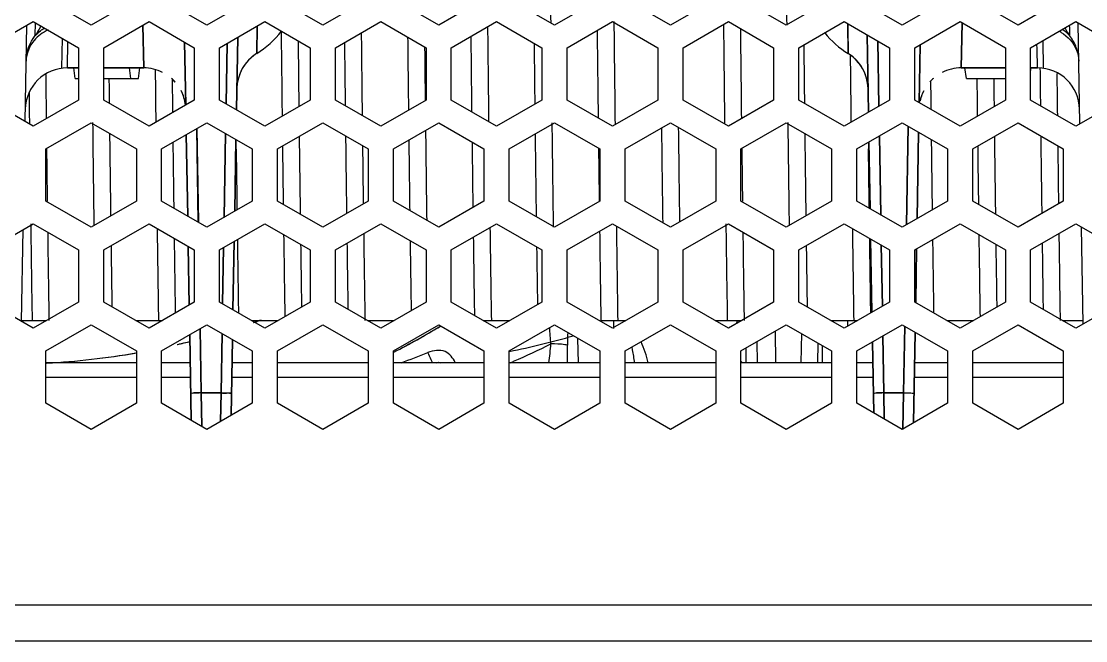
# Model space of a CAD drawing. Header units: millimetres. Extents: x 10297564 to 11610295, y -9287743 to -8409454.
# Drawn here: x 10491568 to 10492582, y -9079488 to -9078897 of the extents above; entities that cross this region are included whole.
import ezdxf

# ---------------------------------------------------------------- set-up
doc = ezdxf.new("R2010")
doc.units = ezdxf.units.MM
doc.header["$LTSCALE"] = 100
doc.layers.add('-0', color=7, linetype='Continuous')

# ---------------------------------------------------------------- blocks, each defined once
blk = doc.blocks.new('인버터 외형도')
at = {"layer": '-0', "linetype": 'Continuous'}
for p, q in [((91870.17, 51967.46), (91837.81, 51986.14)), ((91902.52, 51986.14), (91870.17, 51967.46)), ((91952.94, 51967.46), (91920.58, 51986.14)), ((91985.29, 51986.14), (91952.94, 51967.46)), ((92035.71, 51967.46), (92003.35, 51986.14)), ((92068.06, 51986.14), (92035.71, 51967.46)), ((92118.48, 51967.46), (92086.12, 51986.14)), ((92150.83, 51986.14), (92118.48, 51967.46)), ((92201.25, 51967.46), (92168.89, 51986.14)), ((92233.6, 51986.14), (92201.25, 51967.46)), ((92284.02, 51967.46), (92251.66, 51986.14)), ((92316.37, 51986.14), (92284.02, 51967.46)), ((92366.79, 51967.46), (92334.43, 51986.14)), ((92399.14, 51986.14), (92366.79, 51967.46)), ((92449.56, 51967.46), (92417.2, 51986.14)), ((92481.91, 51986.14), (92449.56, 51967.46)), ((92532.32, 51967.46), (92499.97, 51986.14)), ((92564.68, 51986.14), (92532.32, 51967.46)), ((91796.43, 51951.27), (91828.78, 51969.95)), ((91823.02, 51898.56), (91824.22, 51967.31)), ((91828.78, 51969.95), (91861.14, 51951.27)), ((91830.31, 51959.92), (91830.47, 51968.98)), ((91879.2, 51951.27), (91911.55, 51969.95)), ((91907.76, 51936.84), (91907.15, 51967.41)), ((91907.16, 51967.41), (91907.76, 51936.84)), ((91911.55, 51969.95), (91943.91, 51951.27)), ((91961.97, 51951.27), (91994.32, 51969.95)), ((91988.46, 51947.11), (91988.8, 51966.76)), ((91988.8, 51966.76), (91988.46, 51947.11)), ((91994.32, 51969.95), (92026.68, 51951.27)), ((92044.74, 51951.27), (92077.09, 51969.95)), ((92077.09, 51969.95), (92109.45, 51951.27)), ((92127.51, 51951.27), (92159.86, 51969.95)), ((92159.86, 51969.95), (92192.22, 51951.27)), ((92210.28, 51951.27), (92242.63, 51969.95)), ((92242.63, 51969.95), (92274.99, 51951.27)), ((92293.05, 51951.27), (92325.4, 51969.95)), ((92325.4, 51969.95), (92357.76, 51951.27)), ((92375.82, 51951.27), (92408.17, 51969.95)), ((92408.17, 51969.95), (92440.53, 51951.27)), ((92411.03, 51947.11), (92410.65, 51968.52)), ((92410.65, 51968.52), (92410.72, 51964.76)), ((92410.72, 51964.76), (92411.03, 51947.11)), ((92458.58, 51951.27), (92490.94, 51969.95)), ((92490.94, 51969.95), (92523.3, 51951.27)), ((92491.72, 51936.84), (92492.36, 51969.13)), ((92492.37, 51969.13), (92491.72, 51936.84)), ((92541.35, 51951.27), (92573.71, 51969.95)), ((92573.71, 51969.95), (92606.06, 51951.27)), ((92576.49, 51896.84), (92575.23, 51969.07)), ((91849.55, 51957.96), (91849.13, 51936.93)), ((91974.94, 51958.76), (91974.03, 51906.94)), ((91974.03, 51906.94), (91974.94, 51958.76)), ((92424.52, 51960.51), (92425.48, 51905.22)), ((92425.48, 51905.22), (92424.52, 51960.51)), ((91853.27, 51936.84), (91853.64, 51955.6)), ((91861.14, 51951.27), (91861.14, 51913.91)), ((91879.2, 51913.91), (91879.2, 51951.27)), ((91937.02, 51955.25), (91937.8, 51910.38)), ((91937.8, 51910.38), (91937.02, 51955.25)), ((91943.91, 51951.27), (91943.91, 51913.91)), ((91961.97, 51913.91), (91961.97, 51951.27)), ((91966.59, 51911.24), (91967.34, 51954.37)), ((91967.34, 51954.37), (91966.59, 51911.24)), ((92026.68, 51951.27), (92026.68, 51913.91)), ((92044.74, 51913.91), (92044.74, 51951.27)), ((92109.45, 51951.27), (92109.45, 51913.91)), ((92127.51, 51913.91), (92127.51, 51951.27)), ((92192.22, 51951.27), (92192.22, 51913.91)), ((92210.28, 51913.91), (92210.28, 51951.27)), ((92274.99, 51951.27), (92274.99, 51913.91)), ((92293.05, 51913.91), (92293.05, 51951.27)), ((92357.76, 51951.27), (92357.76, 51913.91)), ((92375.82, 51913.91), (92375.82, 51951.27)), ((92432.92, 51909.52), (92432.11, 51956.13)), ((92432.11, 51956.13), (92432.93, 51909.52)), ((92440.53, 51951.27), (92440.53, 51913.91)), ((92458.58, 51913.91), (92458.58, 51951.27)), ((92462.43, 51953.49), (92461.71, 51912.1)), ((92461.71, 51912.1), (92462.43, 51953.49)), ((92523.3, 51951.27), (92523.3, 51913.91)), ((92541.35, 51913.91), (92541.35, 51951.27)), ((92545.95, 51950.5), (92545.88, 51953.88)), ((92546.22, 51936.84), (92545.95, 51950.5)), ((92549.97, 51956.24), (92550.36, 51936.93)), ((91861.14, 51936.84), (91853.27, 51936.84)), ((91853.27, 51936.84), (91861.14, 51936.84)), ((91858.83, 51929.32), (91857.78, 51936.84)), ((91907.76, 51936.84), (91879.2, 51936.84)), ((91879.2, 51936.84), (91907.76, 51936.84)), ((91898.65, 51929.32), (91897.6, 51936.84)), ((91903.98, 51929.32), (91905.04, 51936.84)), ((92523.3, 51936.84), (92491.72, 51936.84)), ((92491.72, 51936.84), (92523.3, 51936.84)), ((92495.5, 51929.32), (92494.44, 51936.84)), ((92541.35, 51934.33), (92541.71, 51936.84)), ((92546.22, 51936.84), (92541.35, 51936.84)), ((92541.35, 51936.84), (92546.22, 51936.84)), ((91858.83, 51929.32), (91861.14, 51929.32)), ((91879.2, 51929.32), (91903.98, 51929.32)), ((92495.5, 51929.32), (92523.3, 51929.32)), ((91828.78, 51895.23), (91796.43, 51913.91)), ((91861.14, 51913.91), (91828.78, 51895.23)), ((91911.55, 51895.23), (91879.2, 51913.91)), ((91943.91, 51913.91), (91911.55, 51895.23)), ((91994.32, 51895.23), (91961.97, 51913.91)), ((92026.68, 51913.91), (91994.32, 51895.23)), ((92077.09, 51895.23), (92044.74, 51913.91)), ((92109.45, 51913.91), (92077.09, 51895.23)), ((92159.86, 51895.23), (92127.51, 51913.91)), ((92192.22, 51913.91), (92159.86, 51895.23)), ((92242.63, 51895.23), (92210.28, 51913.91)), ((92274.99, 51913.91), (92242.63, 51895.23)), ((92325.4, 51895.23), (92293.05, 51913.91)), ((92357.76, 51913.91), (92325.4, 51895.23)), ((92408.17, 51895.23), (92375.82, 51913.91)), ((92440.53, 51913.91), (92408.17, 51895.23)), ((92490.94, 51895.23), (92458.58, 51913.91)), ((92523.3, 51913.91), (92490.94, 51895.23)), ((92573.71, 51895.23), (92541.35, 51913.91)), ((92606.06, 51913.91), (92573.71, 51895.23)), ((91837.81, 51879.03), (91870.17, 51897.71)), ((91870.17, 51897.71), (91902.52, 51879.03)), ((91920.58, 51879.03), (91952.94, 51897.71)), ((91952.94, 51897.71), (91985.29, 51879.03)), ((92003.35, 51879.03), (92035.71, 51897.71)), ((92035.71, 51897.71), (92068.06, 51879.03)), ((92086.12, 51879.03), (92118.48, 51897.71)), ((92118.48, 51897.71), (92150.83, 51879.03)), ((92168.89, 51879.03), (92201.25, 51897.71)), ((92201.25, 51897.71), (92233.6, 51879.03)), ((92251.66, 51879.03), (92284.02, 51897.71)), ((92284.02, 51897.71), (92316.37, 51879.03)), ((92334.43, 51879.03), (92366.79, 51897.71)), ((92366.79, 51897.71), (92399.14, 51879.03)), ((92417.2, 51879.03), (92449.56, 51897.71)), ((92449.56, 51897.71), (92481.91, 51879.03)), ((92499.97, 51879.03), (92532.32, 51897.71)), ((92532.32, 51897.71), (92564.68, 51879.03)), ((91938.17, 51889.19), (91939.19, 51830.93)), ((91939.19, 51830.93), (91938.17, 51889.19)), ((91946.78, 51826.55), (91945.62, 51893.49)), ((91945.62, 51893.49), (91946.79, 51826.54)), ((91965.17, 51830.06), (91966.22, 51890.05)), ((91966.22, 51890.05), (91965.18, 51830.06)), ((92434.28, 51831.81), (92433.29, 51888.33)), ((92433.3, 51888.33), (92434.28, 51831.81)), ((92452.67, 51824.79), (92453.9, 51895.21)), ((92453.9, 51895.21), (92452.67, 51824.79)), ((92461.34, 51890.91), (92460.26, 51829.18)), ((92460.26, 51829.18), (92461.34, 51890.91)), ((91973.66, 51885.75), (91972.77, 51834.44)), ((91972.77, 51834.44), (91973.66, 51885.75)), ((92425.85, 51884.03), (92426.69, 51836.2)), ((92426.69, 51836.2), (92425.85, 51884.03)), ((91837.81, 51841.67), (91837.81, 51879.03)), ((91902.52, 51879.03), (91902.52, 51841.67)), ((91920.58, 51841.67), (91920.58, 51879.03)), ((91985.29, 51879.03), (91985.29, 51841.67)), ((92003.35, 51841.67), (92003.35, 51879.03)), ((92068.06, 51879.03), (92068.06, 51841.67)), ((92086.12, 51841.67), (92086.12, 51879.03)), ((92150.83, 51879.03), (92150.83, 51841.67)), ((92168.89, 51841.67), (92168.89, 51879.03)), ((92233.6, 51879.03), (92233.6, 51841.67)), ((92251.66, 51841.67), (92251.66, 51879.03)), ((92316.37, 51879.03), (92316.37, 51841.67)), ((92334.43, 51841.67), (92334.43, 51879.03)), ((92399.14, 51879.03), (92399.14, 51841.67)), ((92417.2, 51841.67), (92417.2, 51879.03)), ((92481.91, 51879.03), (92481.91, 51841.67)), ((92499.97, 51841.67), (92499.97, 51879.03)), ((92564.68, 51879.03), (92564.68, 51841.67)), ((91870.17, 51822.99), (91837.81, 51841.67)), ((91902.52, 51841.67), (91870.17, 51822.99)), ((91952.94, 51822.99), (91920.58, 51841.67)), ((91985.29, 51841.67), (91952.94, 51822.99)), ((92035.71, 51822.99), (92003.35, 51841.67)), ((92068.06, 51841.67), (92035.71, 51822.99)), ((92118.48, 51822.99), (92086.12, 51841.67)), ((92150.83, 51841.67), (92118.48, 51822.99)), ((92201.25, 51822.99), (92168.89, 51841.67)), ((92233.6, 51841.67), (92201.25, 51822.99)), ((92284.02, 51822.99), (92251.66, 51841.67)), ((92316.37, 51841.67), (92284.02, 51822.99)), ((92366.79, 51822.99), (92334.43, 51841.67)), ((92399.14, 51841.67), (92366.79, 51822.99)), ((92449.56, 51822.99), (92417.2, 51841.67)), ((92481.91, 51841.67), (92449.56, 51822.99)), ((92532.32, 51822.99), (92499.97, 51841.67)), ((92564.68, 51841.67), (92532.32, 51822.99)), ((91796.43, 51806.8), (91828.78, 51825.48)), ((91820.52, 51755.53), (91821.67, 51821.37)), ((91828.78, 51825.48), (91861.14, 51806.8)), ((91879.2, 51806.8), (91911.55, 51825.48)), ((91911.55, 51825.48), (91943.91, 51806.8)), ((91961.97, 51806.8), (91994.32, 51825.48)), ((91994.32, 51825.48), (92026.68, 51806.8)), ((92044.74, 51806.8), (92077.09, 51825.48)), ((92077.09, 51825.48), (92109.45, 51806.8)), ((92127.51, 51806.8), (92159.86, 51825.48)), ((92159.86, 51825.48), (92192.22, 51806.8)), ((92210.28, 51806.8), (92242.63, 51825.48)), ((92242.63, 51825.48), (92274.99, 51806.8)), ((92293.05, 51806.8), (92325.4, 51825.48)), ((92325.4, 51825.48), (92357.76, 51806.8)), ((92375.82, 51806.8), (92408.17, 51825.48)), ((92408.17, 51825.48), (92440.53, 51806.8)), ((92458.58, 51806.8), (92490.94, 51825.48)), ((92490.94, 51825.48), (92523.3, 51806.8)), ((92541.35, 51806.8), (92573.71, 51825.48)), ((92573.71, 51825.48), (92606.06, 51806.8)), ((92578.99, 51753.81), (92577.78, 51823.13)), ((91972.39, 51812.82), (91971.54, 51763.91)), ((91971.54, 51763.91), (91972.39, 51812.82)), ((92427.06, 51814.57), (92427.98, 51762.19)), ((92427.98, 51762.19), (92427.06, 51814.57)), ((91861.14, 51806.8), (91861.14, 51769.44)), ((91879.2, 51769.44), (91879.2, 51806.8)), ((91939.57, 51809.31), (91940.3, 51767.36)), ((91940.3, 51767.36), (91939.57, 51809.31)), ((91943.91, 51806.8), (91943.91, 51769.44)), ((91961.97, 51769.44), (91961.97, 51806.8)), ((91964.09, 51768.21), (91964.79, 51808.43)), ((91964.8, 51808.43), (91964.1, 51768.21)), ((92026.68, 51806.8), (92026.68, 51769.44)), ((92044.74, 51769.44), (92044.74, 51806.8)), ((92109.45, 51806.8), (92109.45, 51769.44)), ((92127.51, 51769.44), (92127.51, 51806.8)), ((92192.22, 51806.8), (92192.22, 51769.44)), ((92210.28, 51769.44), (92210.28, 51806.8)), ((92274.99, 51806.8), (92274.99, 51769.44)), ((92293.05, 51769.44), (92293.05, 51806.8)), ((92357.76, 51806.8), (92357.76, 51769.44)), ((92375.82, 51769.44), (92375.82, 51806.8)), ((92435.42, 51766.49), (92434.65, 51810.19)), ((92434.66, 51810.19), (92435.42, 51766.49)), ((92440.53, 51806.8), (92440.53, 51769.44)), ((92458.58, 51769.44), (92458.58, 51806.8)), ((92459.88, 51807.55), (92459.22, 51769.43)), ((92459.22, 51769.43), (92459.88, 51807.55)), ((92523.3, 51806.8), (92523.3, 51769.44)), ((92541.35, 51769.44), (92541.35, 51806.8)), ((91828.78, 51750.76), (91796.43, 51769.44)), ((91861.14, 51769.44), (91828.78, 51750.76)), ((91911.55, 51750.76), (91879.2, 51769.44)), ((91943.91, 51769.44), (91911.55, 51750.76)), ((91994.32, 51750.76), (91961.97, 51769.44)), ((92026.68, 51769.44), (91994.32, 51750.76)), ((92077.09, 51750.76), (92044.74, 51769.44)), ((92109.45, 51769.44), (92077.09, 51750.76)), ((92159.86, 51750.76), (92127.51, 51769.44)), ((92192.22, 51769.44), (92159.86, 51750.76)), ((92242.63, 51750.76), (92210.28, 51769.44)), ((92274.99, 51769.44), (92242.63, 51750.76)), ((92325.4, 51750.76), (92293.05, 51769.44)), ((92357.76, 51769.44), (92325.4, 51750.76)), ((92408.17, 51750.76), (92375.82, 51769.44)), ((92440.53, 51769.44), (92408.17, 51750.76)), ((92490.94, 51750.76), (92458.58, 51769.44)), ((92523.3, 51769.44), (92490.94, 51750.76)), ((92573.71, 51750.76), (92541.35, 51769.44)), ((92606.06, 51769.44), (92573.71, 51750.76)), ((91820.54, 51756.25), (91828.04, 51756.25)), ((91828.04, 51756.25), (91838.3, 51756.25)), ((91837.81, 51734.56), (91870.17, 51753.24)), ((91870.17, 51753.24), (91902.52, 51734.56)), ((91902.03, 51756.25), (91918.33, 51756.25)), ((91918.33, 51756.25), (91921.07, 51756.25)), ((91920.58, 51734.56), (91952.94, 51753.24)), ((91952.94, 51753.24), (91985.29, 51734.56)), ((91984.8, 51756.25), (92003.84, 51756.25)), ((92003.35, 51734.56), (92035.71, 51753.24)), ((92035.71, 51753.24), (92068.06, 51734.56)), ((92067.57, 51756.25), (92086.61, 51756.25)), ((92086.12, 51734.56), (92118.48, 51753.24)), ((92118.48, 51753.24), (92150.83, 51734.56)), ((92150.34, 51756.25), (92156.1, 51756.25)), ((92156.1, 51756.25), (92169.38, 51756.25)), ((92168.89, 51734.56), (92201.25, 51753.24)), ((92201.25, 51753.24), (92233.6, 51734.56)), ((92234.36, 51756.25), (92246.4, 51756.25)), ((92243.45, 51756.32), (92243.33, 51750.74)), ((92246.4, 51756.25), (92252.15, 51756.25)), ((92251.1, 51756.25), (92251.1, 51755.65)), ((92251.66, 51734.56), (92284.02, 51753.24)), ((92284.02, 51753.24), (92316.37, 51734.56)), ((92315.88, 51756.25), (92324.65, 51756.25)), ((92324.65, 51756.25), (92334.92, 51756.25)), ((92331.41, 51755.99), (92331.29, 51753.85)), ((92334.43, 51734.56), (92366.79, 51753.24)), ((92366.79, 51753.24), (92399.14, 51734.56)), ((92398.65, 51756.25), (92414.95, 51756.25)), ((92410.43, 51756.25), (92410.43, 51752.06)), ((92414.95, 51756.25), (92417.69, 51756.25)), ((92417.2, 51734.56), (92449.56, 51753.24)), ((92449.56, 51753.24), (92481.91, 51734.56)), ((92450.57, 51704.54), (92451.4, 51752.18)), ((92451.4, 51752.18), (92450.57, 51704.54)), ((92481.42, 51756.25), (92500.46, 51756.25)), ((92499.97, 51734.56), (92532.32, 51753.24)), ((92532.32, 51753.24), (92564.68, 51734.56)), ((92564.19, 51756.25), (92578.95, 51756.25)), ((91940.67, 51746.16), (91941.74, 51684.99)), ((91941.74, 51684.99), (91940.67, 51746.16)), ((91948.91, 51704.54), (91948.11, 51750.46)), ((91948.12, 51750.46), (91948.92, 51704.54)), ((91962.98, 51704.54), (91963.72, 51747.02)), ((91963.73, 51747.02), (91962.99, 51704.54)), ((92359.36, 51726.16), (92358.97, 51748.73)), ((92377.58, 51747.01), (92377.22, 51726.16)), ((92435.79, 51745.3), (92436.5, 51704.54)), ((92436.5, 51704.54), (92435.79, 51745.29)), ((92458.84, 51747.88), (92457.71, 51683.23)), ((92457.71, 51683.23), (92458.84, 51747.88)), ((91971.17, 51742.72), (91970.22, 51688.5)), ((91970.22, 51688.5), (91971.17, 51742.72)), ((92218.37, 51726.16), (92218, 51743.57)), ((92256.35, 51737.2), (92256.7, 51735.42)), ((92337.79, 51736.51), (92338.01, 51726.16)), ((92346.28, 51726.16), (92345.97, 51741.23)), ((92389.26, 51726.16), (92389.5, 51740.13)), ((92392.37, 51738.47), (92392.37, 51726.16)), ((92428.35, 51741), (92429.23, 51690.26)), ((92429.23, 51690.26), (92428.35, 51741)), ((91837.81, 51697.2), (91837.81, 51734.56)), ((91902.52, 51734.56), (91902.52, 51697.2)), ((91920.58, 51697.2), (91920.58, 51734.56)), ((91985.29, 51734.56), (91985.29, 51697.2)), ((92003.35, 51697.2), (92003.35, 51734.56)), ((92068.06, 51734.56), (92068.06, 51697.2)), ((92086.12, 51697.2), (92086.12, 51734.56)), ((92150.83, 51734.56), (92150.83, 51697.2)), ((92168.89, 51697.2), (92168.89, 51734.56)), ((92233.6, 51734.56), (92233.6, 51697.2)), ((92251.66, 51697.2), (92251.66, 51734.56)), ((92316.37, 51734.56), (92316.37, 51697.2)), ((92334.43, 51697.2), (92334.43, 51734.56)), ((92399.14, 51734.56), (92399.14, 51697.2)), ((92417.2, 51697.2), (92417.2, 51734.56)), ((92481.91, 51734.56), (92481.91, 51697.2)), ((92499.97, 51697.2), (92499.97, 51734.56)), ((92564.68, 51734.56), (92564.68, 51697.2)), ((91902.52, 51726.16), (91837.81, 51726.16)), ((91941.02, 51726.16), (91920.58, 51726.16)), ((91985.29, 51726.16), (91970.88, 51726.16)), ((92068.06, 51726.16), (92003.35, 51726.16)), ((92150.83, 51726.16), (92086.12, 51726.16)), ((92233.6, 51726.16), (92168.89, 51726.16)), ((92316.37, 51726.16), (92251.66, 51726.16)), ((92399.14, 51726.16), (92334.43, 51726.16)), ((92428.61, 51726.16), (92417.2, 51726.16)), ((92481.91, 51726.16), (92458.46, 51726.16)), ((92564.68, 51726.16), (92499.97, 51726.16)), ((91902.52, 51715.58), (91837.81, 51715.58)), ((91941.2, 51715.58), (91920.58, 51715.58)), ((91985.29, 51715.58), (91970.69, 51715.58)), ((92068.06, 51715.58), (92003.35, 51715.58)), ((92150.83, 51715.58), (92086.12, 51715.58)), ((92233.6, 51715.58), (92168.89, 51715.58)), ((92316.37, 51715.58), (92251.66, 51715.58)), ((92399.14, 51715.58), (92334.43, 51715.58)), ((92428.79, 51715.58), (92417.2, 51715.58)), ((92481.91, 51715.58), (92458.28, 51715.58)), ((92564.68, 51715.58), (92499.97, 51715.58)), ((91949.3, 51680.62), (91948.9, 51704.54)), ((91948.9, 51704.54), (91949.3, 51680.62)), ((91948.91, 51704.54), (91962.99, 51704.54)), ((91962.98, 51704.54), (91948.92, 51704.54)), ((91962.99, 51704.54), (91962.65, 51684.13)), ((91962.66, 51684.13), (91963, 51704.54)), ((92436.8, 51685.89), (92436.49, 51704.54)), ((92436.49, 51704.54), (92436.8, 51685.89)), ((92436.5, 51704.54), (92450.57, 51704.54)), ((92450.57, 51704.54), (92436.5, 51704.54)), ((92450.57, 51704.54), (92450.14, 51678.51)), ((92450.15, 51678.51), (92450.58, 51704.54)), ((91870.17, 51678.52), (91837.81, 51697.2)), ((91902.52, 51697.2), (91870.17, 51678.52)), ((91952.94, 51678.52), (91920.58, 51697.2)), ((91985.29, 51697.2), (91952.94, 51678.52)), ((92035.71, 51678.52), (92003.35, 51697.2)), ((92068.06, 51697.2), (92035.71, 51678.52)), ((92118.48, 51678.52), (92086.12, 51697.2)), ((92150.83, 51697.2), (92118.48, 51678.52)), ((92201.25, 51678.52), (92168.89, 51697.2)), ((92233.6, 51697.2), (92201.25, 51678.52)), ((92284.02, 51678.52), (92251.66, 51697.2)), ((92316.37, 51697.2), (92284.02, 51678.52)), ((92366.79, 51678.52), (92334.43, 51697.2)), ((92399.14, 51697.2), (92366.79, 51678.52)), ((92449.56, 51678.52), (92417.2, 51697.2)), ((92481.91, 51697.2), (92449.56, 51678.52)), ((92532.32, 51678.52), (92499.97, 51697.2)), ((92564.68, 51697.2), (92532.32, 51678.52)), ((86767.06, 51553.09), (97918.36, 51553.09)), ((86767.06, 51527.51), (97918.36, 51527.51))]:
    blk.add_line(p, q, dxfattribs=at)
for centre, radius, start, end in [((137330.99, 52441.15), 45134.94, 180.50891, 180.599506), ((137511.58, 52441.15), 45146.98, 180.506341, 180.601163), ((91784.75, 51989.8), 54.53, 334.36784, 334.70305), ((91846.2, 51946.24), 21, 117.60016, 125.39535), ((91783.75, 51990.27), 55.63, 334.70404, 335.32849), ((91846.71, 51945.29), 22.08, 115.68277, 117.65036), ((137285.84, 52441.15), 45134.94, 180.602735, 180.689059), ((137376.14, 52441.15), 45134.94, 180.598156, 180.69148), ((137466.43, 52441.15), 45146.98, 180.600384, 180.691095), ((137466.43, 52441.15), 45134.94, 180.604658, 180.686001), ((93330.29, 51981.53), 761.44, 181.08972, 181.49143), ((91952.61, 52004.56), 67.72, 301.96501, 322.2555), ((91952.61, 52004.56), 67.72, 301.96501, 322.23289), ((137150.4, 52441.15), 45146.98, 180.606716, 180.683628), ((137195.55, 52441.15), 45134.94, 180.608213, 180.683506), ((137240.7, 52441.15), 45146.98, 180.612268, 180.678152), ((137285.84, 52441.15), 45146.98, 180.611338, 180.679993), ((137376.14, 52441.15), 45146.98, 180.605861, 180.685544), ((92446.88, 52004.56), 67.72, 219.02366, 238.03499), ((92446.88, 52004.56), 67.72, 219.05403, 238.03499), ((92546.86, 51935.45), 31.37, 58.69581, 61.78608), ((92554.08, 51947.24), 19.72, 43.3541, 45.029), ((92554.28, 51947.43), 19.45, 39.97907, 43.35837), ((92545.66, 51941.2), 30.06, 30.43195, 38.51713), ((137150.4, 52441.15), 45134.94, 180.615763, 180.675045), ((137195.55, 52441.15), 45146.98, 180.616814, 180.674442), ((137240.7, 52441.15), 45134.94, 180.621901, 180.669325), ((137330.99, 52441.15), 45146.98, 180.617819, 180.672675), ((137511.58, 52441.15), 45134.94, 180.619169, 180.672401), ((92545.57, 51941.17), 30.15, 13.55404, 30.39663), ((92004.39, 51921.58), 30.1, 121.96515, 179.00056), ((92004.39, 51921.58), 30.1, 121.96514, 159.98836), ((92395.09, 51921.58), 30.1, 20.01256, 58.03538), ((92395.09, 51921.58), 30.1, 1, 58.03485), ((137556.73, 52441.15), 45146.98, 180.628907, 180.689105), ((91853.27, 51906.74), 30.1, 90.00019, 179), ((91907.76, 51906.74), 30.1, 63.40889, 89.99994), ((91907.76, 51906.74), 30.1, 63.31824, 89.99984), ((137060.11, 52441.15), 45146.98, 180.642148, 180.689105), ((92491.72, 51906.74), 30.1, 90.00006, 116.95252), ((92491.72, 51906.74), 30.1, 90.00006, 116.92396), ((92546.22, 51906.74), 30.1, 1, 89.99981), ((137692.17, 52441.15), 45146.98, 180.639937, 180.674442), ((136969.82, 52441.15), 45134.94, 180.646248, 180.686001), ((137014.96, 52441.15), 45134.94, 180.649758, 180.672401), ((91907.76, 51906.74), 30.1, 41.66304, 48.63351), ((91907.76, 51906.74), 30.1, 41.51357, 48.60422), ((137060.11, 52441.15), 45134.94, 180.650734, 180.680523), ((92491.72, 51906.74), 30.1, 131.14437, 138.35465), ((92491.72, 51906.74), 30.1, 131.25856, 138.33524), ((137601.87, 52441.15), 45134.94, 180.652087, 180.677954), ((137647.02, 52441.15), 45146.98, 180.64947, 180.683628), ((137647.02, 52441.15), 45134.94, 180.649758, 180.675045), ((137692.17, 52441.15), 45134.94, 180.645143, 180.683506), ((136969.82, 52441.15), 45146.98, 180.662085, 180.691095), ((91907.76, 51906.74), 30.1, 6.54607, 27.52464), ((91907.76, 51906.74), 30.1, 11.00038, 27.52385), ((92491.72, 51906.74), 30.1, 152.62527, 167.78855), ((92491.72, 51906.74), 30.1, 158.47686, 167.44891), ((137014.96, 52441.15), 45146.98, 180.689675, 180.782907), ((137330.99, 52441.15), 45134.94, 180.689903, 180.784751), ((137511.58, 52441.15), 45146.98, 180.689675, 180.782907), ((137014.96, 52441.15), 45134.94, 180.699763, 180.77435), ((137195.55, 52441.15), 45146.98, 180.701796, 180.771953), ((137240.7, 52441.15), 45134.94, 180.696561, 180.778612), ((137330.99, 52441.15), 45146.98, 180.699662, 180.775073), ((137421.29, 52441.15), 45146.98, 180.694186, 180.780625), ((137421.29, 52441.15), 45134.94, 180.69421, 180.779828), ((137511.58, 52441.15), 45134.94, 180.699763, 180.77435), ((137692.17, 52441.15), 45146.98, 180.701796, 180.771953), ((137060.11, 52441.15), 45134.94, 180.707518, 180.767507), ((137150.4, 52441.15), 45146.98, 180.710615, 180.763971), ((137150.4, 52441.15), 45134.94, 180.702039, 180.77306), ((137195.55, 52441.15), 45134.94, 180.710869, 180.763394), ((137240.7, 52441.15), 45146.98, 180.705139, 180.769522), ((137285.84, 52441.15), 45146.98, 180.707348, 180.766477), ((137601.87, 52441.15), 45134.94, 180.705316, 180.768872), ((137647.02, 52441.15), 45146.98, 180.710615, 180.763971), ((137647.02, 52441.15), 45134.94, 180.702039, 180.77306), ((137692.17, 52441.15), 45134.94, 180.710869, 180.763394), ((136969.82, 52441.15), 45134.94, 180.713582, 180.761005), ((137105.26, 52441.15), 45134.94, 180.713761, 180.768872), ((137376.14, 52441.15), 45146.98, 180.713414, 180.760825), ((137466.43, 52441.15), 45134.94, 180.713582, 180.761005), ((137556.73, 52441.15), 45134.94, 180.71347, 180.767507), ((136969.82, 52441.15), 45146.98, 180.781398, 180.869235), ((137060.11, 52441.15), 45146.98, 180.785774, 180.869235), ((137285.84, 52441.15), 45134.94, 180.78491, 180.869467), ((137376.14, 52441.15), 45146.98, 180.787987, 180.869235), ((137376.14, 52441.15), 45134.94, 180.783764, 180.869467), ((137466.43, 52441.15), 45146.98, 180.781398, 180.869235), ((137556.73, 52441.15), 45146.98, 180.785774, 180.869235), ((136969.82, 52441.15), 45134.94, 180.789316, 180.869467), ((137060.11, 52441.15), 45134.94, 180.794869, 180.862699), ((137105.26, 52441.15), 45134.94, 180.795866, 180.862614), ((137150.4, 52441.15), 45146.98, 180.791326, 180.865756), ((137195.55, 52441.15), 45134.94, 180.790388, 180.869467), ((137240.7, 52441.15), 45146.98, 180.796877, 180.860279), ((137285.84, 52441.15), 45146.98, 180.793464, 180.864603), ((137466.43, 52441.15), 45134.94, 180.789316, 180.869467), ((137556.73, 52441.15), 45134.94, 180.794869, 180.862699), ((137601.87, 52441.15), 45134.94, 180.795866, 180.862614), ((137647.02, 52441.15), 45146.98, 180.791326, 180.865756), ((137692.17, 52441.15), 45134.94, 180.790388, 180.869467), ((137014.96, 52441.15), 45134.94, 180.801344, 180.857061), ((137150.4, 52441.15), 45134.94, 180.800422, 180.857221), ((137195.55, 52441.15), 45146.98, 180.798941, 180.859052), ((137330.99, 52441.15), 45146.98, 180.802428, 180.854803), ((137511.58, 52441.15), 45134.94, 180.801344, 180.857061), ((137647.02, 52441.15), 45134.94, 180.800422, 180.857221), ((137692.17, 52441.15), 45146.98, 180.798941, 180.859052), ((91808.95, 52266.96), 541.87, 289.08774, 289.26203), ((91808.89, 52266.98), 541.9, 289.11641, 289.44483), ((91808.9, 52267.1), 542.01, 289.26204, 289.7181), ((91809.01, 52267.92), 601.96, 297.44682, 301.02052), ((91809.01, 52267.92), 601.96, 297.44882, 301.08484), ((92073.74, 52222.48), 497.39, 281.03535, 286.45171), ((92564.47, 51741.73), 353.9, 179.01592, 180.48536), ((91808.93, 52267.09), 541.99, 283.09153, 284.11551), ((91809.45, 52264.97), 539.82, 283.14163, 284.12708), ((91931.36, 52276.76), 599.96, 293.6493, 296.45666), ((91808.92, 52267.65), 542.55, 273.06064, 279.96255), ((91808.75, 52270.71), 545.59, 273.12614, 279.86283), ((91920.8, 52204.93), 508.36, 289.64138, 291.9466), ((91930.76, 52278.1), 601.43, 293.38211, 293.65042), ((92325.38, 51718.16), 12.79, 39.30065, 44.74419)]:
    blk.add_arc(centre, radius, start, end, dxfattribs=at)
for points in [[(91833.92, 51966.21), (91832.87, 51964.03), (91831.68, 51961.92), (91830.31, 51959.93)], [(92568.02, 51961.19), (92566.78, 51962.43), (92565.37, 51963.51), (92563.86, 51964.38)], [(92566.08, 51965.17), (92567, 51963.36), (92568.03, 51961.6), (92569.18, 51959.92)], [(91823.77, 51941.76), (91823.89, 51948.19), (91826.29, 51954.89), (91830.3, 51959.92)], [(91830.3, 51959.92), (91831.39, 51961.22), (91832.65, 51962.38), (91834.03, 51963.36)], [(91839.53, 51963.96), (91837.56, 51963.05), (91835.66, 51961.94), (91833.93, 51960.64)], [(92563.16, 51962.26), (92567.92, 51959.36), (92572.08, 51954.81), (92574.13, 51949.62)], [(92574.13, 51949.62), (92575.11, 51947.14), (92575.66, 51944.43), (92575.71, 51941.76)], [(92198.66, 51739.63), (92198.29, 51743.54), (92197.96, 51747.46), (92197.8, 51751.38)], [(92197.22, 51726.11), (92197.79, 51730.61), (92198.25, 51735.12), (92198.66, 51739.63)], [(92210.52, 51726.15), (92210.57, 51730.34), (92210.61, 51734.54), (92210.58, 51738.73)], [(92268.07, 51726.06), (92267.22, 51731.28), (92265.18, 51736.25), (92263.16, 51741.14)], [(92256.7, 51735.42), (92257.29, 51732.34), (92257.86, 51729.25), (92258.34, 51726.15)]]:
    blk.add_open_spline(points, degree=3, dxfattribs=at)
for points, knots in [([(91833.93, 51960.64), (91832.32, 51959.43), (91826.95, 51954.47), (91823.87, 51947.03), (91823.77, 51941.76)], [0, 0, 0, 0, 0.275793, 1, 1, 1, 1]), ([(92569.12, 51961.71), (92569.13, 51961.35), (92569.14, 51960.75), (92569.16, 51960.16), (92569.18, 51959.92)], [0, 0, 0, 0, 0.603399, 1, 1, 1, 1]), ([(92210.58, 51738.73), (92209.93, 51738.88), (92205.98, 51739.45), (92201.98, 51739.6), (92198.66, 51739.63)], [0, 0, 0, 0, 0.167073, 1, 1, 1, 1]), ([(92130.31, 51726.21), (92128.81, 51729.45), (92123.48, 51736.46), (92114.61, 51734.93), (92110.8, 51733.4)], [0, 0, 0, 0, 0.46567, 1, 1, 1, 1]), ([(92114.01, 51726.18), (92113.71, 51726.87), (92112.65, 51729.28), (92111.58, 51731.69), (92110.8, 51733.4)], [0, 0, 0, 0, 0.284551, 1, 1, 1, 1]), ([(92117.14, 51726.16), (92117.52, 51726.35), (92118.31, 51726.66), (92119.15, 51726.39), (92119.46, 51726.17)], [0, 0, 0, 0, 0.52783, 1, 1, 1, 1]), ([(91948.92, 51704.54), (91947.14, 51704.51), (91945.49, 51705.21), (91941.41, 51704), (91941.39, 51704.74)], [0, 0, 0, 0, 0.706074, 1, 1, 1, 1]), ([(91941.39, 51704.74), (91941.4, 51704.23), (91944.61, 51705), (91945.9, 51704.52), (91947.4, 51704.6)], [0, 0, 0, 0, 0.252145, 1, 1, 1, 1]), ([(91962.98, 51704.54), (91964.74, 51704.51), (91966.36, 51705.2), (91970.46, 51704.01), (91970.46, 51704.74)], [0, 0, 0, 0, 0.706786, 1, 1, 1, 1]), ([(91962.98, 51704.54), (91963.65, 51704.53), (91964.97, 51704.51), (91966.3, 51704.52), (91966.96, 51704.52)], [0, 0, 0, 0, 0.502474, 1, 1, 1, 1]), ([(91966.96, 51704.52), (91967.66, 51704.53), (91968.75, 51704.56), (91969.84, 51704.6), (91970.23, 51704.67)], [0, 0, 0, 0, 0.639185, 1, 1, 1, 1]), ([(91970.23, 51704.67), (91970.29, 51704.68), (91970.35, 51704.69), (91970.46, 51704.72), (91970.46, 51704.74)], [0, 0, 0, 0, 0.724357, 1, 1, 1, 1]), ([(92436.5, 51704.54), (92434.73, 51704.51), (92433.08, 51705.21), (92428.99, 51704), (92428.98, 51704.74)], [0, 0, 0, 0, 0.706117, 1, 1, 1, 1]), ([(92428.98, 51704.74), (92428.99, 51704.23), (92432.2, 51705), (92433.49, 51704.52), (92434.99, 51704.6)], [0, 0, 0, 0, 0.252145, 1, 1, 1, 1]), ([(92450.57, 51704.54), (92452.33, 51704.51), (92453.95, 51705.2), (92458.05, 51704.01), (92458.04, 51704.74)], [0, 0, 0, 0, 0.706786, 1, 1, 1, 1]), ([(92450.57, 51704.54), (92452.33, 51704.51), (92453.96, 51705.2), (92458.04, 51704.01), (92458.04, 51704.74)], [0, 0, 0, 0, 0.706635, 1, 1, 1, 1])]:
    blk.add_open_spline(points, degree=3, knots=knots, dxfattribs=at)

msp = doc.modelspace()

# ---------------------------------------------------------------- block references
at = {"xscale": 1.333333333333333, "yscale": 1.333333333333333, "zscale": 1.333333333333333}
msp.add_blockref('인버터 외형도', (10369140.6, -9148191), dxfattribs=at)

doc.saveas('drawing.dxf')
